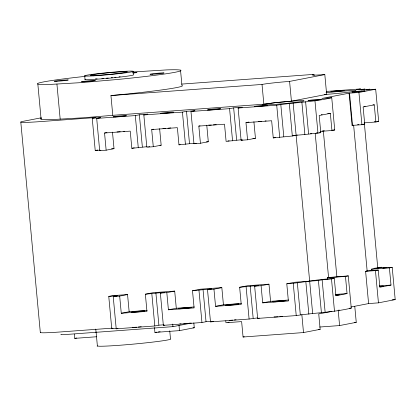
<?xml version="1.0" encoding="UTF-8"?>
<svg xmlns="http://www.w3.org/2000/svg" width="416" height="416" viewBox="0 0 416 416"><rect width="100%" height="100%" fill="white"/><g stroke="black" fill="none" stroke-linecap="round" stroke-linejoin="round"><path stroke-width="0.62" d="M41.402 117.775L23.572 121.233A33.68 1.472 -5.3 0 0 20.8 122.054L40.316 332.446M100.1 150.14L95.222 150.498L92.227 118.253L96.034 117.515L40.976 121.56A33.68 1.472 -5.3 0 1 21.013 122.226L20.8 122.054M112.486 132.127L114.02 148.658L106.142 150.186L99.684 150.665L96.694 118.414L100.766 117.629L92.227 118.253M112.778 115.31L110.947 95.545L262.023 84.443A21.05 0.92 -5.3 0 1 289.593 81.411L324.813 74.578L326.648 94.349L291.424 101.176L275.387 102.648L263.853 104.208L112.778 115.31L83.845 117.754L54.746 119.434A72.114 3.146 -5.3 0 1 41.418 118.321M96.694 118.414L135.299 115.58L139.37 114.79L147.904 114.161L143.832 114.951L146.822 147.196L153.286 146.723L161.164 145.194L159.63 128.664M143.832 114.951L182.437 112.117L186.508 111.327L195.047 110.698L190.97 111.488L193.965 143.733L200.424 143.26L208.302 141.731L206.768 125.195M190.97 111.488L229.575 108.649L233.652 107.864L242.185 107.234L238.113 108.025L241.103 140.27L247.562 139.797L255.445 138.268L253.911 121.732M106.142 150.186L104.551 133.016L106.974 132.548M238.113 108.025L276.718 105.186C295.012 102.352 313.648 102.055 331.744 97.729L334.74 129.974L331.932 130.52L320.268 131.378M153.286 146.723L151.689 129.553L153.509 129.199M364.203 122.855L375.872 121.997L378.674 121.456L375.684 89.211L358.925 92.461L349.081 93.184L321.901 98.452L331.744 97.729M200.424 143.26L198.832 126.09L200.044 125.856M95.222 150.498L97.76 150.01M99.684 150.665L100.849 150.436M247.562 139.797L245.97 122.626L249.002 122.039M104.551 133.016L130.234 131.128L131.83 148.299L134.254 147.831M131.83 148.299L147.238 146.676M148.569 146.858L149.734 146.635M331.932 130.52L330.34 113.35L319.186 115.513L320.783 132.683C311.558 133.884 302.292 134.82 292.999 135.507M375.872 121.997L374.275 104.827L363.126 106.99L364.718 124.16L361.915 124.706L352.071 125.429L349.081 93.184M151.689 129.553L177.377 127.665L178.968 144.836L180.18 144.602M178.968 144.836L193.768 143.26M193.965 143.733L196.29 143.281M227.926 141.019L229.138 140.785M198.832 126.09L224.515 124.202L226.106 141.372L241.519 139.75M241.103 140.27L242.85 139.932M245.97 122.626L271.653 120.739L273.25 137.909L275.673 137.436M273.25 137.909L292.318 136.016L297.305 135.049M322.062 131.092L324.376 130.801M352.071 125.429L353.621 125.128L367.156 271.029L365.607 271.331L368.597 303.576L350.901 307.008M116.017 328.333L111.748 328.645L108.758 296.4L112.559 295.662L127.556 294.559L129.152 311.73L121.269 313.258L119.678 296.088L127.556 294.559M163.764 324.823L158.886 325.182L154.814 325.972L116.21 328.806L113.22 296.561L117.291 295.771L108.758 296.4M121.269 313.258L146.957 311.371L145.361 294.2L153.244 292.672L174.699 291.096L176.29 308.266L168.412 309.795L166.816 292.625L174.699 291.096M145.361 294.2L164.429 292.308L160.358 293.098L163.348 325.343L201.952 322.509L206.029 321.719L210.907 321.36M168.412 309.795L194.095 307.908L192.504 290.737L200.382 289.208L221.837 287.633L223.428 304.803L215.55 306.332L213.959 289.162L221.837 287.633M192.504 290.737L211.572 288.844L207.501 289.635L210.491 321.88L249.096 319.041L257.436 317.938M215.55 306.332L241.233 304.444L239.642 287.274L247.52 285.745L268.975 284.17L270.572 301.335L262.688 302.864L261.097 285.693L268.975 284.17M239.642 287.274L258.71 285.381L254.639 286.172L257.629 318.417L296.234 315.578C314.532 312.744 333.164 312.447 351.265 308.121L348.27 275.876L328.572 277.508L327.319 277.753L327.496 279.661M262.688 302.864L288.376 300.976L286.785 283.806L294.663 282.282L318.422 280.535L322.13 279.817L334.318 278.58L335.91 295.75L347.058 293.587L345.467 276.422L348.27 275.876M286.785 283.806C302.718 282.729 318.297 279.016 334.318 278.58M371.374 270.504L371.254 269.235L381.571 267.233L377.302 267.545M365.607 271.331L375.45 270.603L378.253 270.062L379.844 287.232L390.998 285.069L389.402 267.899L392.21 267.353L395.2 299.603L378.44 302.853L368.597 303.576M111.748 328.645L113.017 328.401M116.21 328.806L117.957 328.468M74.339 334.095L74.734 338.359L76.591 338M163.348 325.343L164.512 325.12M61.038 334.261A17.176 0.749 -5.3 0 0 71.141 334.126L172.957 326.643L191.391 323.071M210.491 321.88L213.398 321.318M154.466 327.553L154.918 332.426L179.494 330.621L194.272 327.756L193.82 322.884M227.848 322.379L229.122 322.135M257.629 318.417L259.376 318.079M331.9 311.371L318.734 313.924L320.164 329.337L303.503 332.566L243.064 337.007L241.634 321.599L225.945 322.748L225.763 320.824M243.064 337.007L244.296 336.768M319.66 327.033L339.596 325.567L356.257 322.338L354.765 306.285M263.853 104.208L275.387 102.648L291.424 101.176A21.05 0.92 -5.3 0 1 302.302 101.384A21.05 0.92 -5.3 0 1 274.732 104.416A21.05 0.92 -5.3 0 1 263.853 104.208L262.023 84.443M110.947 95.545L118.773 94.827A72.114 3.146 -5.3 0 0 181.948 85.478L180.523 70.153M132.631 71.984L166.884 69.893A72.114 3.146 -5.3 0 1 117.354 79.498L80.59 82.659L51.49 84.339A72.114 3.146 -5.3 0 1 85.244 76.357M181.584 84.1L313.934 74.376A21.05 0.92 -5.3 0 0 324.813 74.578M326.482 91.432L360.584 88.925L356.512 89.716L365.045 89.086L361.239 89.825L370.006 89.18L366.298 89.898L375.684 89.211M372.98 104.926L374.275 104.827M327.746 113.537L330.34 113.35M374.296 121.774L375.544 121.685M376.797 121.592L378.674 121.456M357.588 124.686L358.883 124.587M362.128 124.353L364.718 124.16M332.233 130.156L334.74 129.974M310.409 133.442L311.709 133.349M316.243 133.016L317.543 132.917M319.483 132.777L320.783 132.683M111.524 148.845L114.02 148.658M159.9 145.288L161.164 145.194M206.409 141.872L208.302 141.731M252.918 138.45L255.445 138.268M374.644 268.2L386.532 267.327L382.829 268.044L392.21 267.353M371.254 269.235L389.402 267.899M366.584 270.92L378.253 270.062M327.319 277.753L345.467 276.422M113.22 296.561L119.678 296.088M160.358 293.098L166.816 292.625M207.501 289.635L213.959 289.162M254.639 286.172L261.097 285.693M379.33 285.927L390.998 285.069M335.395 294.445L347.058 293.587M129.152 311.73L147.129 310.409M176.29 308.266L194.267 306.946M223.428 304.803L241.41 303.482M270.572 301.335L288.548 300.014M392.075 299.832L395.2 299.603M349.419 308.256L351.265 308.121M112.315 328.146L60.492 331.952A33.68 1.472 -5.3 0 1 40.68 332.218M193.008 327.85L194.272 327.756M74.734 338.359L96.528 336.757L96.247 336.736M354.328 322.478L356.257 322.338M318.235 329.477L320.164 329.337M324.818 94.474L326.648 94.349A21.05 0.92 -5.3 0 0 355.95 90.771A21.05 0.92 -5.3 0 0 326.05 92.721M324.891 94.463L326.648 94.349M97.11 346.034L99.45 346.226A37.086 1.617 -5.3 0 0 142.756 343.2A37.086 1.617 -5.3 0 0 170.487 338.868L169.744 330.814M364.291 122.715L377.764 267.972M358.925 92.461L361.915 124.706M375.45 270.603L378.44 302.853M349.539 93.148L352.534 125.393M323.341 130.998L336.877 276.9M338.224 310.799L339.596 325.567M313.934 74.376L314.054 75.65M314.985 100.979L317.975 133.224M331.51 279.126L334.506 311.371M315.214 133.546L328.572 277.508M305.604 101.67L308.594 133.916M322.13 279.817L325.12 312.062M301.896 102.388L304.892 134.633M318.422 280.535L321.417 312.78M293.129 103.033L312.65 313.425M289.593 81.411L291.424 101.176M289.328 103.771L292.318 136.016M305.854 281.918L308.844 314.163M301.839 314.584L303.503 332.566M280.79 104.395L283.78 136.64M297.315 282.542L300.305 314.787M276.718 105.186L279.708 137.431M293.244 283.332L296.234 315.578M233.652 107.864L236.642 140.109M250.177 286.005L253.167 318.256M229.575 108.649L232.57 140.899M246.1 286.796L249.096 319.041M186.508 111.327L189.498 143.572M203.034 289.474L206.029 321.719M182.437 112.117L185.427 144.362M198.962 290.264L201.952 322.509M178.984 325.14L179.494 330.621M172.723 324.074L172.957 326.643M139.37 114.79L142.36 147.035M155.896 292.937L158.886 325.182M133.016 71.24L133.338 74.755A24.414 1.066 -5.3 0 1 108.774 78.224A24.414 1.066 -5.3 0 1 85.14 79.186M135.299 115.58L138.289 147.826M151.824 293.727L154.814 325.972M84.703 75.956L85.03 79.472M96.075 331.885L97.391 346.055M95.763 329.082L96.06 332.296M56.93 84.084L60.185 119.174M37.846 84.079L41.101 119.174M266.126 120.869A6.734 0.296 -5.3 0 1 265.08 120.988M261.633 121.326A6.734 0.296 -5.3 0 1 258.445 121.56M132.772 72.54A7.072 0.307 -5.3 0 1 137.01 72.426A7.072 0.307 -5.3 0 1 133.115 73.07M120.141 76.752A18.481 0.806 -5.3 0 1 119.007 76.892M115.939 77.246A18.481 0.806 -5.3 0 1 114.811 77.366M112.466 77.61A18.481 0.806 -5.3 0 1 111.28 77.724M108.269 78.01A18.481 0.806 -5.3 0 1 106.475 78.166M103.542 78.411A18.481 0.806 -5.3 0 1 101.858 78.536M97.126 78.842A18.481 0.806 -5.3 0 1 95.41 78.931M335.39 294.798A6.734 0.296 -5.3 0 1 339.425 294.684A6.734 0.296 -5.3 0 1 335.712 295.303M282.646 316.363A6.734 0.296 -5.3 0 1 279.75 316.644M278.065 316.779A6.734 0.296 -5.3 0 1 274.102 316.831M365.186 106.252A6.734 0.296 -5.3 0 1 363.927 106.423M141.227 326.758A6.734 0.296 -5.3 0 1 138.33 327.033M136.646 327.168A6.734 0.296 -5.3 0 1 132.683 327.22M190.45 323.055A6.734 0.296 -5.3 0 1 188.921 323.232M186.638 323.466A6.734 0.296 -5.3 0 1 183.789 323.705M181.069 323.861A6.734 0.296 -5.3 0 1 179.795 323.84M216.242 124.628A6.734 0.296 -5.3 0 1 213.351 124.883M211.307 125.024A6.734 0.296 -5.3 0 1 208.848 124.977M124.706 131.264A6.734 0.296 -5.3 0 1 123.661 131.383M120.214 131.721A6.734 0.296 -5.3 0 1 117.026 131.955M170.799 127.92A6.734 0.296 -5.3 0 1 167.934 128.206M165.667 128.388A6.734 0.296 -5.3 0 1 162.947 128.544M236.059 319.769A6.734 0.296 -5.3 0 1 234.359 319.946M232.612 320.107A6.734 0.296 -5.3 0 1 229.424 320.341M379.85 286.239A6.734 0.296 -5.3 0 1 383.36 286.177A6.734 0.296 -5.3 0 1 379.647 286.78M339.368 310.086A6.734 0.296 -5.3 0 1 338.109 310.258M322.15 114.624A6.734 0.296 -5.3 0 1 321.251 114.769M160.144 331.734A37.086 1.617 -5.3 0 1 158.288 331.989M156.972 332.16A37.086 1.617 -5.3 0 1 154.918 332.426M180.887 308.729A6.734 0.296 -5.3 0 0 191.693 307.544A6.734 0.296 -5.3 0 0 182.598 308.064A6.734 0.296 -5.3 0 0 180.887 308.729M257.046 106.486A6.734 0.296 -5.3 0 0 267.852 105.295A6.734 0.296 -5.3 0 0 258.757 105.82A6.734 0.296 -5.3 0 0 257.046 106.486M97.412 75.291A18.481 0.806 -5.3 0 0 127.062 72.03A18.481 0.806 -5.3 0 0 102.107 73.471A18.481 0.806 -5.3 0 0 97.412 75.291M133.749 312.192A6.734 0.296 -5.3 0 0 144.555 311.007A6.734 0.296 -5.3 0 0 135.46 311.532A6.734 0.296 -5.3 0 0 133.749 312.192M152.677 74.246A7.072 0.307 -5.3 0 0 164.024 72.998A7.072 0.307 -5.3 0 0 154.471 73.549A7.072 0.307 -5.3 0 0 152.677 74.246M115.627 116.875A6.734 0.296 -5.3 0 0 126.433 115.69A6.734 0.296 -5.3 0 0 117.338 116.215A6.734 0.296 -5.3 0 0 115.627 116.875M354.364 92.097A6.734 0.296 -5.3 0 0 365.17 90.906A6.734 0.296 -5.3 0 0 356.075 91.432A6.734 0.296 -5.3 0 0 354.364 92.097M333.304 91.697A6.734 0.296 -5.3 0 0 344.11 90.511A6.734 0.296 -5.3 0 0 335.015 91.031A6.734 0.296 -5.3 0 0 333.304 91.697M84.022 81.796A7.072 0.307 -5.3 0 0 95.368 80.548A7.072 0.307 -5.3 0 0 85.816 81.099A7.072 0.307 -5.3 0 0 84.022 81.796M56.935 81.281A7.072 0.307 -5.3 0 0 68.281 80.033A7.072 0.307 -5.3 0 0 58.729 80.584A7.072 0.307 -5.3 0 0 56.935 81.281M209.908 109.949A6.734 0.296 -5.3 0 0 220.714 108.763A6.734 0.296 -5.3 0 0 211.619 109.283A6.734 0.296 -5.3 0 0 209.908 109.949M93.735 75.837A24.414 1.066 -5.3 0 0 132.907 71.531A24.414 1.066 -5.3 0 0 99.934 73.429A24.414 1.066 -5.3 0 0 93.735 75.837M275.168 301.803A6.734 0.296 -5.3 0 0 285.974 300.612A6.734 0.296 -5.3 0 0 276.879 301.137A6.734 0.296 -5.3 0 0 275.168 301.803M228.025 305.266A6.734 0.296 -5.3 0 0 238.831 304.075A6.734 0.296 -5.3 0 0 229.736 304.6A6.734 0.296 -5.3 0 0 228.025 305.266M310.43 100.615A6.734 0.296 -5.3 0 0 321.235 99.429A6.734 0.296 -5.3 0 0 312.135 99.954A6.734 0.296 -5.3 0 0 310.43 100.615M162.77 113.412A6.734 0.296 -5.3 0 0 173.576 112.226A6.734 0.296 -5.3 0 0 164.481 112.752A6.734 0.296 -5.3 0 0 162.77 113.412"/></g></svg>
